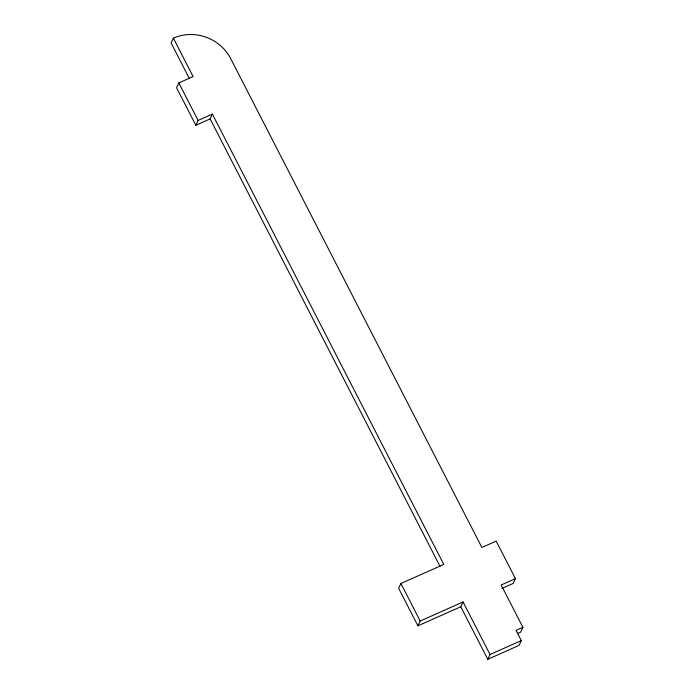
<?xml version="1.0" encoding="UTF-8"?>
<svg xmlns="http://www.w3.org/2000/svg" width="694" height="694" viewBox="0 0 694 694"><rect width="100%" height="100%" fill="white"/><g stroke="black" fill="none" stroke-linecap="round" stroke-linejoin="round"><path stroke-width="1.04" d="M501.745 588.538L513.17 583.454L515.442 578.64L496.158 541.112L481.87 547.471L230.746 58.721A43.132 40.729 25.3 0 0 173.37 38.153L171.097 42.959L189.349 78.491M173.37 38.153L193.106 76.566L178.818 82.924L176.545 87.73L195.829 125.258L210.117 118.9L212.39 114.094L443.778 564.422L400.915 583.498L398.642 588.304L417.918 625.832L460.781 606.764L463.054 601.95L490.051 654.494L487.778 659.3L460.781 606.764M195.829 125.258L198.102 120.452L212.39 114.094M417.918 625.832L420.191 621.026L463.054 601.95M515.442 578.64L501.155 584.999L522.903 627.333L520.63 632.139L517.698 633.449M522.903 627.333L516.05 630.386L521.289 640.588L519.017 645.403L487.778 659.3M490.051 654.494L521.289 640.588M210.117 118.9L440.013 566.339M178.818 82.924L198.102 120.452M400.915 583.498L420.191 621.026"/></g></svg>
